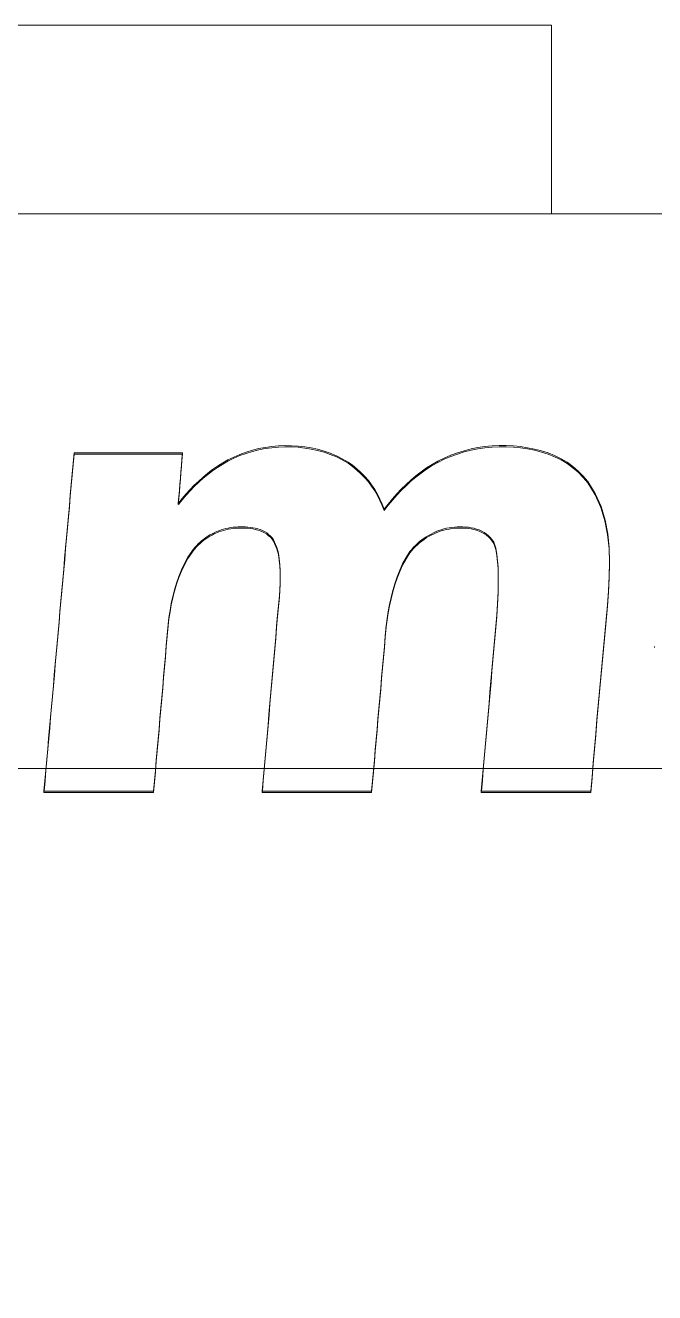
# Model space of a CAD drawing. Header units: millimetres. Extents: x 42151 to 59780, y 37376 to 44547.
# Drawn here: x 47190.23 to 47195.9, y 42695.52 to 42706.95 of the extents above; entities that cross this region are included whole.
import ezdxf

# ---------------------------------------------------------------- set-up
doc = ezdxf.new("R2010")
doc.units = ezdxf.units.MM
doc.set_wipeout_variables(frame=1)
doc.layers.add('! NO PLOT !', color=7, linetype='Continuous', true_color=0xff75dd, plot=False)
doc.layers.add('000-PI-Oprema', color=30, linetype='Continuous', lineweight=5)
doc.layers.add('004-PI-DIN Šina', color=3, linetype='Continuous')

# ---------------------------------------------------------------- blocks, each defined once
blk = doc.blocks.new('*U153')
at = {"layer": '004-PI-DIN Šina'}
blk.add_lwpolyline([(380, -17.5), (380, 17.5), (0, 17.5), (0, -17.5)], close=True, dxfattribs=at)
blk = doc.blocks.new('93444012 - Socomec')
blk.add_wipeout([(49752.772, 45329.634), (49959.472, 45329.634), (49959.472, 45389.334), (50071.472, 45389.334), (50071.472, 45374.334), (50074.472, 45367.406), (50074.472, 45167.262), (50071.481, 45160.748), (50071.481, 45144.334), (50022.052, 45144.334), (50022.052, 45130.534), (49981.412, 45130.534), (49981.412, 45144.334), (49959.472, 45144.334), (49959.472, 45205.034), (49752.772, 45205.034), (49752.772, 45239.934), (49751.472, 45240.734), (49751.472, 45293.934), (49752.772, 45294.734)]).dxf.layer = '! NO PLOT !'
at = {"layer": '000-PI-Oprema'}
for p, q in [((49764.472, 45291.534), (49776.172, 45291.534)), ((49776.172, 45289.834), (49776.172, 45291.534)), ((49751.472, 45289.834), (49959.472, 45289.834)), ((49776.172, 45289.834), (49776.172, 45289.834)), ((49776.172, 45289.834), (49776.172, 45289.834)), ((49773.649, 45287.736), (49773.709, 45287.742)), ((49773.709, 45287.742), (49773.768, 45287.744)), ((49773.768, 45287.744), (49773.828, 45287.743)), ((49773.828, 45287.743), (49773.887, 45287.74)), ((49775.635, 45287.741), (49775.698, 45287.744)), ((49775.698, 45287.744), (49775.763, 45287.744)), ((49775.763, 45287.744), (49775.827, 45287.741)), ((49771.868, 45287.679), (49772.846, 45287.679)), ((49771.868, 45287.668), (49771.868, 45287.679)), ((49771.868, 45287.668), (49772.846, 45287.668)), ((49772.846, 45287.668), (49772.846, 45287.679)), ((49773.255, 45287.615), (49773.308, 45287.641)), ((49773.255, 45287.603), (49773.308, 45287.63)), ((49773.308, 45287.641), (49773.362, 45287.665)), ((49773.308, 45287.63), (49773.362, 45287.654)), ((49773.362, 45287.665), (49773.418, 45287.686)), ((49773.362, 45287.654), (49773.418, 45287.674)), ((49773.418, 45287.686), (49773.475, 45287.703)), ((49773.418, 45287.674), (49773.475, 45287.692)), ((49773.475, 45287.703), (49773.533, 45287.717)), ((49773.475, 45287.692), (49773.533, 45287.706)), ((49773.533, 45287.717), (49773.591, 45287.728)), ((49773.533, 45287.706), (49773.591, 45287.717)), ((49773.591, 45287.728), (49773.649, 45287.736)), ((49773.591, 45287.717), (49773.649, 45287.725)), ((49773.649, 45287.725), (49773.709, 45287.73)), ((49773.709, 45287.73), (49773.768, 45287.733)), ((49773.768, 45287.733), (49773.828, 45287.732)), ((49773.828, 45287.732), (49773.887, 45287.729)), ((49773.887, 45287.74), (49773.947, 45287.734)), ((49773.887, 45287.729), (49773.947, 45287.722)), ((49773.947, 45287.734), (49774.005, 45287.724)), ((49773.947, 45287.722), (49774.005, 45287.713)), ((49774.005, 45287.724), (49774.063, 45287.712)), ((49774.005, 45287.713), (49774.063, 45287.7)), ((49774.063, 45287.712), (49774.121, 45287.695)), ((49774.063, 45287.7), (49774.121, 45287.684)), ((49774.121, 45287.695), (49774.177, 45287.676)), ((49774.121, 45287.684), (49774.177, 45287.665)), ((49774.177, 45287.676), (49774.232, 45287.653)), ((49774.177, 45287.665), (49774.232, 45287.642)), ((49774.232, 45287.653), (49774.285, 45287.626)), ((49774.232, 45287.642), (49774.285, 45287.615)), ((49775.147, 45287.604), (49775.204, 45287.632)), ((49775.204, 45287.632), (49775.263, 45287.657)), ((49775.204, 45287.621), (49775.263, 45287.646)), ((49775.263, 45287.657), (49775.323, 45287.679)), ((49775.263, 45287.646), (49775.323, 45287.668)), ((49775.323, 45287.679), (49775.384, 45287.698)), ((49775.323, 45287.668), (49775.384, 45287.687)), ((49775.384, 45287.698), (49775.446, 45287.714)), ((49775.384, 45287.687), (49775.446, 45287.703)), ((49775.446, 45287.714), (49775.508, 45287.726)), ((49775.446, 45287.703), (49775.508, 45287.715)), ((49775.508, 45287.726), (49775.571, 45287.735)), ((49775.508, 45287.715), (49775.571, 45287.724)), ((49775.571, 45287.735), (49775.635, 45287.741)), ((49775.571, 45287.724), (49775.635, 45287.73)), ((49775.635, 45287.73), (49775.698, 45287.733)), ((49775.698, 45287.733), (49775.763, 45287.733)), ((49775.763, 45287.733), (49775.827, 45287.729)), ((49775.827, 45287.741), (49775.89, 45287.735)), ((49775.827, 45287.729), (49775.89, 45287.723)), ((49775.89, 45287.735), (49775.954, 45287.725)), ((49775.89, 45287.723), (49775.954, 45287.714)), ((49775.954, 45287.725), (49776.016, 45287.713)), ((49775.954, 45287.714), (49776.016, 45287.702)), ((49776.016, 45287.713), (49776.079, 45287.698)), ((49776.016, 45287.702), (49776.079, 45287.686)), ((49776.079, 45287.698), (49776.14, 45287.678)), ((49776.079, 45287.686), (49776.14, 45287.667)), ((49776.14, 45287.678), (49776.199, 45287.654)), ((49776.14, 45287.667), (49776.199, 45287.643)), ((49776.199, 45287.654), (49776.257, 45287.626)), ((49776.199, 45287.643), (49776.257, 45287.615)), ((49773.074, 45287.495), (49773.117, 45287.528)), ((49773.074, 45287.484), (49773.117, 45287.517)), ((49773.117, 45287.528), (49773.162, 45287.559)), ((49773.117, 45287.517), (49773.162, 45287.548)), ((49773.162, 45287.559), (49773.208, 45287.588)), ((49773.162, 45287.548), (49773.208, 45287.577)), ((49773.208, 45287.588), (49773.255, 45287.615)), ((49773.208, 45287.577), (49773.255, 45287.603)), ((49773.255, 45287.603), (49773.255, 45287.615)), ((49774.285, 45287.626), (49774.337, 45287.596)), ((49774.285, 45287.615), (49774.337, 45287.585)), ((49774.337, 45287.596), (49774.377, 45287.567)), ((49774.337, 45287.585), (49774.337, 45287.596)), ((49774.337, 45287.585), (49774.377, 45287.556)), ((49774.377, 45287.567), (49774.416, 45287.536)), ((49774.377, 45287.556), (49774.416, 45287.524)), ((49774.416, 45287.536), (49774.453, 45287.502)), ((49774.416, 45287.524), (49774.453, 45287.491)), ((49774.996, 45287.508), (49775.045, 45287.543)), ((49774.996, 45287.497), (49775.045, 45287.531)), ((49775.045, 45287.543), (49775.095, 45287.575)), ((49775.045, 45287.531), (49775.095, 45287.564)), ((49775.095, 45287.575), (49775.147, 45287.604)), ((49775.095, 45287.564), (49775.147, 45287.593)), ((49775.147, 45287.593), (49775.204, 45287.621)), ((49775.147, 45287.593), (49775.147, 45287.604)), ((49776.257, 45287.626), (49776.311, 45287.594)), ((49776.257, 45287.615), (49776.311, 45287.582)), ((49776.311, 45287.594), (49776.364, 45287.556)), ((49776.311, 45287.582), (49776.364, 45287.545)), ((49776.364, 45287.556), (49776.412, 45287.515)), ((49776.364, 45287.545), (49776.412, 45287.504)), ((49776.412, 45287.515), (49776.457, 45287.469)), ((49772.952, 45287.387), (49772.992, 45287.424)), ((49772.952, 45287.375), (49772.992, 45287.413)), ((49772.992, 45287.424), (49773.032, 45287.461)), ((49772.992, 45287.413), (49773.032, 45287.449)), ((49773.032, 45287.461), (49773.074, 45287.495)), ((49773.032, 45287.449), (49773.074, 45287.484)), ((49774.453, 45287.502), (49774.488, 45287.466)), ((49774.453, 45287.491), (49774.488, 45287.455)), ((49774.488, 45287.466), (49774.52, 45287.429)), ((49774.488, 45287.455), (49774.52, 45287.418)), ((49774.52, 45287.429), (49774.55, 45287.389)), ((49774.52, 45287.418), (49774.55, 45287.378)), ((49774.86, 45287.393), (49774.904, 45287.433)), ((49774.86, 45287.382), (49774.904, 45287.422)), ((49774.904, 45287.433), (49774.949, 45287.472)), ((49774.904, 45287.422), (49774.949, 45287.461)), ((49774.949, 45287.472), (49774.996, 45287.508)), ((49774.949, 45287.461), (49774.996, 45287.497)), ((49776.412, 45287.504), (49776.457, 45287.458)), ((49776.457, 45287.469), (49776.498, 45287.419)), ((49776.457, 45287.458), (49776.498, 45287.408)), ((49776.498, 45287.419), (49776.565, 45287.311)), ((49776.498, 45287.408), (49776.498, 45287.419)), ((49776.498, 45287.408), (49776.565, 45287.301)), ((49772.842, 45287.266), (49772.878, 45287.308)), ((49772.842, 45287.255), (49772.878, 45287.296)), ((49772.878, 45287.308), (49772.915, 45287.348)), ((49772.878, 45287.296), (49772.915, 45287.336)), ((49772.915, 45287.348), (49772.952, 45287.387)), ((49772.915, 45287.336), (49772.952, 45287.375)), ((49774.55, 45287.389), (49774.578, 45287.348)), ((49774.55, 45287.378), (49774.578, 45287.337)), ((49774.578, 45287.348), (49774.603, 45287.306)), ((49774.578, 45287.337), (49774.603, 45287.294)), ((49774.603, 45287.306), (49774.625, 45287.261)), ((49774.603, 45287.294), (49774.625, 45287.25)), ((49774.737, 45287.263), (49774.776, 45287.308)), ((49774.737, 45287.252), (49774.776, 45287.297)), ((49774.776, 45287.308), (49774.817, 45287.351)), ((49774.776, 45287.297), (49774.817, 45287.34)), ((49774.817, 45287.351), (49774.86, 45287.393)), ((49774.817, 45287.34), (49774.86, 45287.382)), ((49776.565, 45287.311), (49776.617, 45287.194)), ((49776.565, 45287.301), (49776.616, 45287.186)), ((49772.808, 45287.224), (49772.842, 45287.266)), ((49772.808, 45287.213), (49772.842, 45287.255)), ((49772.808, 45287.213), (49772.808, 45287.224)), ((49774.625, 45287.261), (49774.645, 45287.216)), ((49774.625, 45287.25), (49774.645, 45287.205)), ((49774.645, 45287.216), (49774.662, 45287.17)), ((49774.645, 45287.205), (49774.662, 45287.159)), ((49774.662, 45287.17), (49774.699, 45287.217)), ((49774.662, 45287.159), (49774.699, 45287.206)), ((49774.699, 45287.217), (49774.737, 45287.263)), ((49774.699, 45287.206), (49774.737, 45287.252)), ((49776.616, 45287.186), (49776.652, 45287.066)), ((49776.617, 45287.194), (49776.653, 45287.073)), ((49774.662, 45287.159), (49774.662, 45287.17)), ((49776.652, 45287.066), (49776.676, 45286.942)), ((49776.653, 45287.073), (49776.677, 45286.948)), ((49773.112, 45286.949), (49773.093, 45286.939)), ((49773.132, 45286.959), (49773.112, 45286.949)), ((49773.132, 45286.948), (49773.112, 45286.938)), ((49773.152, 45286.969), (49773.132, 45286.959)), ((49773.152, 45286.957), (49773.132, 45286.948)), ((49773.173, 45286.977), (49773.152, 45286.969)), ((49773.173, 45286.966), (49773.152, 45286.957)), ((49773.194, 45286.984), (49773.173, 45286.977)), ((49773.194, 45286.973), (49773.173, 45286.966)), ((49773.215, 45286.991), (49773.194, 45286.984)), ((49773.215, 45286.98), (49773.194, 45286.973)), ((49773.236, 45286.996), (49773.215, 45286.991)), ((49773.236, 45286.985), (49773.215, 45286.98)), ((49773.258, 45287.001), (49773.236, 45286.996)), ((49773.258, 45286.99), (49773.236, 45286.985)), ((49773.28, 45287.005), (49773.258, 45287.001)), ((49773.28, 45286.994), (49773.258, 45286.99)), ((49773.302, 45287.008), (49773.28, 45287.005)), ((49773.302, 45286.997), (49773.28, 45286.994)), ((49773.324, 45287.01), (49773.302, 45287.008)), ((49773.324, 45286.999), (49773.302, 45286.997)), ((49773.346, 45287.012), (49773.324, 45287.01)), ((49773.346, 45287), (49773.324, 45286.999)), ((49773.369, 45287.012), (49773.346, 45287.012)), ((49773.369, 45287.001), (49773.346, 45287)), ((49773.391, 45287.012), (49773.369, 45287.012)), ((49773.391, 45287.001), (49773.369, 45287.001)), ((49773.413, 45287.011), (49773.391, 45287.012)), ((49773.413, 45287), (49773.391, 45287.001)), ((49773.435, 45287.01), (49773.413, 45287.011)), ((49773.435, 45286.999), (49773.413, 45287)), ((49773.457, 45287.007), (49773.435, 45287.01)), ((49773.457, 45286.996), (49773.435, 45286.999)), ((49773.479, 45287.004), (49773.457, 45287.007)), ((49773.479, 45286.993), (49773.457, 45286.996)), ((49773.501, 45287), (49773.479, 45287.004)), ((49773.501, 45286.988), (49773.479, 45286.993)), ((49773.523, 45286.994), (49773.501, 45287)), ((49773.523, 45286.983), (49773.501, 45286.988)), ((49773.544, 45286.987), (49773.523, 45286.994)), ((49773.544, 45286.976), (49773.523, 45286.983)), ((49773.565, 45286.979), (49773.544, 45286.987)), ((49773.565, 45286.968), (49773.544, 45286.976)), ((49773.585, 45286.969), (49773.565, 45286.979)), ((49773.585, 45286.958), (49773.565, 45286.968)), ((49773.604, 45286.957), (49773.585, 45286.969)), ((49773.604, 45286.946), (49773.585, 45286.958)), ((49773.621, 45286.943), (49773.604, 45286.957)), ((49773.621, 45286.932), (49773.604, 45286.946)), ((49773.638, 45286.928), (49773.621, 45286.943)), ((49775.085, 45286.947), (49775.063, 45286.935)), ((49775.107, 45286.959), (49775.085, 45286.947)), ((49775.107, 45286.947), (49775.085, 45286.936)), ((49775.13, 45286.969), (49775.107, 45286.959)), ((49775.13, 45286.958), (49775.107, 45286.947)), ((49775.153, 45286.978), (49775.13, 45286.969)), ((49775.153, 45286.967), (49775.13, 45286.958)), ((49775.176, 45286.986), (49775.153, 45286.978)), ((49775.176, 45286.975), (49775.153, 45286.967)), ((49775.2, 45286.993), (49775.176, 45286.986)), ((49775.2, 45286.982), (49775.176, 45286.975)), ((49775.224, 45286.999), (49775.2, 45286.993)), ((49775.224, 45286.987), (49775.2, 45286.982)), ((49775.249, 45287.003), (49775.224, 45286.999)), ((49775.249, 45286.992), (49775.224, 45286.987)), ((49775.273, 45287.007), (49775.249, 45287.003)), ((49775.273, 45286.996), (49775.249, 45286.992)), ((49775.298, 45287.01), (49775.273, 45287.007)), ((49775.298, 45286.999), (49775.273, 45286.996)), ((49775.323, 45287.011), (49775.298, 45287.01)), ((49775.323, 45287), (49775.298, 45286.999)), ((49775.348, 45287.012), (49775.323, 45287.011)), ((49775.348, 45287.001), (49775.323, 45287)), ((49775.373, 45287.012), (49775.348, 45287.012)), ((49775.373, 45287), (49775.348, 45287.001)), ((49775.398, 45287.01), (49775.373, 45287.012)), ((49775.398, 45286.999), (49775.373, 45287)), ((49775.422, 45287.008), (49775.398, 45287.01)), ((49775.422, 45286.997), (49775.398, 45286.999)), ((49775.447, 45287.004), (49775.422, 45287.008)), ((49775.447, 45286.993), (49775.422, 45286.997)), ((49775.472, 45286.999), (49775.447, 45287.004)), ((49775.472, 45286.988), (49775.447, 45286.993)), ((49775.496, 45286.992), (49775.472, 45286.999)), ((49775.496, 45286.981), (49775.472, 45286.988)), ((49775.519, 45286.984), (49775.496, 45286.992)), ((49775.519, 45286.972), (49775.496, 45286.981)), ((49775.542, 45286.973), (49775.519, 45286.984)), ((49775.542, 45286.962), (49775.519, 45286.972)), ((49775.564, 45286.961), (49775.542, 45286.973)), ((49775.564, 45286.95), (49775.542, 45286.962)), ((49775.584, 45286.947), (49775.564, 45286.961)), ((49775.584, 45286.936), (49775.564, 45286.95)), ((49775.603, 45286.931), (49775.584, 45286.947)), ((49776.676, 45286.942), (49776.689, 45286.817)), ((49776.677, 45286.948), (49776.69, 45286.821)), ((49772.972, 45286.841), (49772.957, 45286.824)), ((49772.972, 45286.83), (49772.957, 45286.813)), ((49772.988, 45286.857), (49772.972, 45286.841)), ((49772.988, 45286.845), (49772.972, 45286.83)), ((49773.004, 45286.872), (49772.988, 45286.857)), ((49773.004, 45286.861), (49772.988, 45286.845)), ((49773.021, 45286.887), (49773.004, 45286.872)), ((49773.021, 45286.875), (49773.004, 45286.861)), ((49773.038, 45286.901), (49773.021, 45286.887)), ((49773.038, 45286.89), (49773.021, 45286.875)), ((49773.056, 45286.914), (49773.038, 45286.901)), ((49773.056, 45286.903), (49773.038, 45286.89)), ((49773.074, 45286.927), (49773.056, 45286.914)), ((49773.074, 45286.916), (49773.056, 45286.903)), ((49773.093, 45286.939), (49773.074, 45286.927)), ((49773.093, 45286.927), (49773.074, 45286.916)), ((49773.112, 45286.938), (49773.093, 45286.927)), ((49773.638, 45286.917), (49773.621, 45286.932)), ((49773.652, 45286.911), (49773.638, 45286.928)), ((49773.652, 45286.9), (49773.638, 45286.917)), ((49773.664, 45286.893), (49773.652, 45286.911)), ((49773.664, 45286.881), (49773.652, 45286.9)), ((49773.675, 45286.873), (49773.664, 45286.893)), ((49773.675, 45286.862), (49773.664, 45286.881)), ((49773.695, 45286.824), (49773.675, 45286.873)), ((49773.675, 45286.862), (49773.675, 45286.873)), ((49773.695, 45286.813), (49773.675, 45286.862)), ((49774.945, 45286.844), (49774.928, 45286.827)), ((49774.945, 45286.833), (49774.928, 45286.815)), ((49774.963, 45286.862), (49774.945, 45286.844)), ((49774.963, 45286.85), (49774.945, 45286.833)), ((49774.982, 45286.878), (49774.963, 45286.862)), ((49774.982, 45286.867), (49774.963, 45286.85)), ((49775.002, 45286.894), (49774.982, 45286.878)), ((49775.002, 45286.882), (49774.982, 45286.867)), ((49775.022, 45286.908), (49775.002, 45286.894)), ((49775.022, 45286.897), (49775.002, 45286.882)), ((49775.042, 45286.922), (49775.022, 45286.908)), ((49775.042, 45286.911), (49775.022, 45286.897)), ((49775.063, 45286.935), (49775.042, 45286.922)), ((49775.063, 45286.924), (49775.042, 45286.911)), ((49775.085, 45286.936), (49775.063, 45286.924)), ((49775.603, 45286.92), (49775.584, 45286.936)), ((49775.621, 45286.913), (49775.603, 45286.931)), ((49775.621, 45286.902), (49775.603, 45286.92)), ((49775.636, 45286.894), (49775.621, 45286.913)), ((49775.636, 45286.882), (49775.621, 45286.902)), ((49775.65, 45286.873), (49775.636, 45286.894)), ((49775.65, 45286.862), (49775.636, 45286.882)), ((49775.668, 45286.819), (49775.65, 45286.873)), ((49775.65, 45286.862), (49775.65, 45286.873)), ((49775.668, 45286.808), (49775.65, 45286.862)), ((49772.894, 45286.737), (49772.862, 45286.682)), ((49772.894, 45286.726), (49772.862, 45286.67)), ((49772.929, 45286.79), (49772.894, 45286.737)), ((49772.929, 45286.778), (49772.894, 45286.726)), ((49772.943, 45286.807), (49772.929, 45286.79)), ((49772.943, 45286.796), (49772.929, 45286.778)), ((49772.929, 45286.778), (49772.929, 45286.79)), ((49772.957, 45286.824), (49772.943, 45286.807)), ((49772.957, 45286.813), (49772.943, 45286.796)), ((49773.709, 45286.774), (49773.695, 45286.824)), ((49773.709, 45286.763), (49773.695, 45286.813)), ((49773.717, 45286.722), (49773.709, 45286.774)), ((49773.717, 45286.711), (49773.709, 45286.763)), ((49773.722, 45286.67), (49773.717, 45286.722)), ((49774.86, 45286.735), (49774.829, 45286.679)), ((49774.86, 45286.724), (49774.829, 45286.667)), ((49774.894, 45286.79), (49774.86, 45286.735)), ((49774.894, 45286.778), (49774.86, 45286.724)), ((49774.911, 45286.808), (49774.894, 45286.79)), ((49774.911, 45286.797), (49774.894, 45286.778)), ((49774.894, 45286.778), (49774.894, 45286.79)), ((49774.928, 45286.827), (49774.911, 45286.808)), ((49774.928, 45286.815), (49774.911, 45286.797)), ((49775.679, 45286.763), (49775.668, 45286.819)), ((49775.679, 45286.752), (49775.668, 45286.808)), ((49775.685, 45286.706), (49775.679, 45286.763)), ((49775.685, 45286.695), (49775.679, 45286.752)), ((49776.689, 45286.817), (49776.693, 45286.691)), ((49776.69, 45286.821), (49776.693, 45286.694)), ((49772.835, 45286.624), (49772.811, 45286.565)), ((49772.835, 45286.613), (49772.811, 45286.554)), ((49772.862, 45286.682), (49772.835, 45286.624)), ((49772.862, 45286.67), (49772.835, 45286.613)), ((49773.722, 45286.659), (49773.717, 45286.711)), ((49773.724, 45286.618), (49773.722, 45286.67)), ((49773.724, 45286.606), (49773.722, 45286.659)), ((49773.725, 45286.565), (49773.724, 45286.618)), ((49773.725, 45286.554), (49773.724, 45286.606)), ((49774.803, 45286.62), (49774.78, 45286.56)), ((49774.803, 45286.609), (49774.78, 45286.549)), ((49774.829, 45286.679), (49774.803, 45286.62)), ((49774.829, 45286.667), (49774.803, 45286.609)), ((49775.689, 45286.649), (49775.685, 45286.706)), ((49775.689, 45286.638), (49775.685, 45286.695)), ((49775.691, 45286.592), (49775.689, 45286.649)), ((49775.691, 45286.581), (49775.689, 45286.638)), ((49776.693, 45286.694), (49776.69, 45286.564)), ((49776.693, 45286.682), (49776.69, 45286.553)), ((49776.693, 45286.693), (49776.693, 45286.695)), ((49776.693, 45286.691), (49776.693, 45286.693)), ((49776.693, 45286.691), (49776.693, 45286.69)), ((49776.693, 45286.689), (49776.693, 45286.691)), ((49776.693, 45286.69), (49776.693, 45286.688)), ((49776.693, 45286.687), (49776.693, 45286.689)), ((49776.693, 45286.688), (49776.693, 45286.687)), ((49776.693, 45286.687), (49776.693, 45286.685)), ((49776.693, 45286.685), (49776.693, 45286.687)), ((49776.693, 45286.685), (49776.693, 45286.684)), ((49776.693, 45286.683), (49776.693, 45286.685)), ((49776.693, 45286.684), (49776.693, 45286.682)), ((49772.79, 45286.505), (49772.772, 45286.444)), ((49772.79, 45286.494), (49772.772, 45286.433)), ((49772.811, 45286.565), (49772.79, 45286.505)), ((49772.811, 45286.554), (49772.79, 45286.494)), ((49773.722, 45286.448), (49773.724, 45286.506)), ((49773.722, 45286.437), (49773.724, 45286.495)), ((49773.724, 45286.506), (49773.725, 45286.565)), ((49773.724, 45286.495), (49773.725, 45286.554)), ((49773.725, 45286.564), (49773.725, 45286.566)), ((49773.725, 45286.563), (49773.725, 45286.564)), ((49773.725, 45286.561), (49773.725, 45286.563)), ((49773.725, 45286.559), (49773.725, 45286.561)), ((49773.725, 45286.557), (49773.725, 45286.559)), ((49773.725, 45286.555), (49773.725, 45286.557)), ((49774.759, 45286.499), (49774.741, 45286.437)), ((49774.759, 45286.488), (49774.741, 45286.426)), ((49774.78, 45286.56), (49774.759, 45286.499)), ((49774.78, 45286.549), (49774.759, 45286.488)), ((49775.691, 45286.535), (49775.691, 45286.592)), ((49775.691, 45286.523), (49775.691, 45286.581)), ((49775.691, 45286.481), (49775.691, 45286.535)), ((49775.691, 45286.533), (49775.691, 45286.535)), ((49775.691, 45286.531), (49775.691, 45286.533)), ((49775.691, 45286.53), (49775.691, 45286.531)), ((49775.691, 45286.528), (49775.691, 45286.53)), ((49775.691, 45286.526), (49775.691, 45286.528)), ((49775.691, 45286.524), (49775.691, 45286.526)), ((49775.691, 45286.47), (49775.691, 45286.523)), ((49776.69, 45286.564), (49776.684, 45286.435)), ((49776.69, 45286.553), (49776.684, 45286.424)), ((49772.757, 45286.382), (49772.744, 45286.32)), ((49772.757, 45286.371), (49772.744, 45286.309)), ((49772.772, 45286.444), (49772.757, 45286.382)), ((49772.772, 45286.433), (49772.757, 45286.371)), ((49773.713, 45286.331), (49773.718, 45286.389)), ((49773.713, 45286.319), (49773.718, 45286.378)), ((49773.718, 45286.389), (49773.722, 45286.448)), ((49773.718, 45286.378), (49773.722, 45286.437)), ((49774.726, 45286.374), (49774.712, 45286.311)), ((49774.741, 45286.437), (49774.726, 45286.374)), ((49774.741, 45286.426), (49774.726, 45286.363)), ((49775.685, 45286.321), (49775.687, 45286.374)), ((49775.687, 45286.374), (49775.689, 45286.428)), ((49775.687, 45286.363), (49775.689, 45286.416)), ((49775.689, 45286.428), (49775.691, 45286.481)), ((49775.689, 45286.416), (49775.691, 45286.47)), ((49776.684, 45286.435), (49776.675, 45286.306)), ((49776.684, 45286.424), (49776.675, 45286.295)), ((49772.733, 45286.257), (49772.723, 45286.194)), ((49772.744, 45286.32), (49772.733, 45286.257)), ((49772.744, 45286.309), (49772.733, 45286.246)), ((49773.702, 45286.214), (49773.708, 45286.272)), ((49773.702, 45286.203), (49773.708, 45286.261)), ((49773.708, 45286.272), (49773.713, 45286.331)), ((49773.708, 45286.261), (49773.713, 45286.319)), ((49774.712, 45286.311), (49774.7, 45286.248)), ((49774.712, 45286.3), (49774.7, 45286.237)), ((49774.726, 45286.363), (49774.712, 45286.3)), ((49775.677, 45286.214), (49775.681, 45286.267)), ((49775.677, 45286.203), (49775.681, 45286.256)), ((49775.681, 45286.267), (49775.685, 45286.321)), ((49775.681, 45286.256), (49775.685, 45286.309)), ((49775.685, 45286.309), (49775.687, 45286.363)), ((49776.675, 45286.306), (49776.664, 45286.177)), ((49776.675, 45286.295), (49776.664, 45286.165)), ((49772.723, 45286.194), (49772.716, 45286.131)), ((49772.723, 45286.183), (49772.716, 45286.119)), ((49772.733, 45286.246), (49772.723, 45286.183)), ((49773.702, 45286.203), (49773.702, 45286.214)), ((49774.69, 45286.184), (49774.681, 45286.12)), ((49774.69, 45286.173), (49774.681, 45286.109)), ((49774.7, 45286.248), (49774.69, 45286.184)), ((49774.7, 45286.237), (49774.69, 45286.173)), ((49775.677, 45286.203), (49775.677, 45286.214)), ((49776.664, 45286.177), (49776.651, 45286.048)), ((49776.664, 45286.165), (49776.651, 45286.036)), ((49772.716, 45286.119), (49772.716, 45286.131)), ((49774.681, 45286.109), (49774.681, 45286.12)), ((49776.651, 45286.048), (49776.638, 45285.919)), ((49776.651, 45286.036), (49776.638, 45285.907)), ((49776.638, 45285.919), (49776.626, 45285.789)), ((49777.099, 45285.932), (49777.099, 45285.934)), ((49777.099, 45285.93), (49777.099, 45285.932)), ((49777.099, 45285.928), (49777.099, 45285.93)), ((49777.099, 45285.927), (49777.099, 45285.928)), ((49777.099, 45285.925), (49777.099, 45285.927)), ((49777.099, 45285.923), (49777.099, 45285.925)), ((49776.638, 45285.907), (49776.626, 45285.778)), ((49776.626, 45285.789), (49776.614, 45285.66)), ((49776.626, 45285.778), (49776.614, 45285.649)), ((49776.614, 45285.66), (49776.603, 45285.531)), ((49776.614, 45285.649), (49776.603, 45285.52)), ((49776.603, 45285.531), (49776.591, 45285.402)), ((49776.603, 45285.52), (49776.591, 45285.391)), ((49776.591, 45285.402), (49776.58, 45285.273)), ((49776.591, 45285.391), (49776.58, 45285.262)), ((49776.58, 45285.273), (49776.569, 45285.144)), ((49776.58, 45285.262), (49776.569, 45285.132)), ((49776.569, 45285.144), (49776.558, 45285.014)), ((49776.569, 45285.132), (49776.558, 45285.003)), ((49776.558, 45285.014), (49776.547, 45284.885)), ((49776.558, 45285.003), (49776.547, 45284.874)), ((49776.547, 45284.885), (49776.536, 45284.756)), ((49751.472, 45284.834), (50067.972, 45284.834)), ((49776.547, 45284.874), (49776.536, 45284.745)), ((49776.536, 45284.756), (49776.525, 45284.627)), ((49776.536, 45284.745), (49776.525, 45284.615)), ((49772.585, 45284.627), (49771.597, 45284.627)), ((49771.597, 45284.615), (49771.597, 45284.627)), ((49772.585, 45284.615), (49771.597, 45284.615)), ((49772.585, 45284.615), (49772.585, 45284.627)), ((49774.55, 45284.627), (49773.564, 45284.627)), ((49773.564, 45284.615), (49773.564, 45284.627)), ((49774.55, 45284.615), (49773.564, 45284.615)), ((49774.55, 45284.615), (49774.55, 45284.627)), ((49776.525, 45284.627), (49775.538, 45284.627)), ((49775.538, 45284.615), (49775.538, 45284.627)), ((49776.525, 45284.615), (49775.538, 45284.615)), ((49776.525, 45284.615), (49776.525, 45284.627))]:
    blk.add_line(p, q, dxfattribs=at)
for centre, major_axis, ratio, start_param, end_param in [((49772.06, 45267.334), (17.586, 200), 0.009878, 1.469762, 1.485093), ((49772.06, 45267.334), (17.577, 199.9), 0.009878, 1.469768, 1.485049), ((49773.023, 45267.334), (16.315, 200), 0.009174, 1.469642, 1.471928), ((49773.023, 45267.334), (16.307, 199.9), 0.009174, 1.469648, 1.471935), ((49774.018, 45267.334), (17.236, 200), 0.009685, 1.47709, 1.485059), ((49774.018, 45267.334), (17.228, 199.9), 0.009685, 1.477099, 1.485015), ((49775.997, 45267.334), (17.449, 200), 0.009802, 1.477111, 1.485079), ((49775.997, 45267.334), (17.44, 199.9), 0.009802, 1.47712, 1.485036), ((49773.04, 45267.334), (17.292, 200), 0.009716, 1.477514, 1.485064), ((49773.04, 45267.334), (17.284, 199.9), 0.009716, 1.477523, 1.485077), ((49775.008, 45267.334), (17.41, 200), 0.009781, 1.477576, 1.485076), ((49775.008, 45267.334), (17.402, 199.9), 0.009781, 1.477586, 1.485089)]:
    blk.add_ellipse(centre, major_axis=major_axis, ratio=ratio, start_param=start_param, end_param=end_param, dxfattribs=at)

msp = doc.modelspace()

# ---------------------------------------------------------------- block references
msp.add_blockref('*U153', (47138.445, 42682.747))

# ---------------------------------------------------------------- next in the draw order: block references
at = {"layer": '000-PI-Oprema'}
msp.add_blockref('93444012 - Socomec', (-2581.202, -2584.587), dxfattribs=at)

doc.saveas('drawing.dxf')
